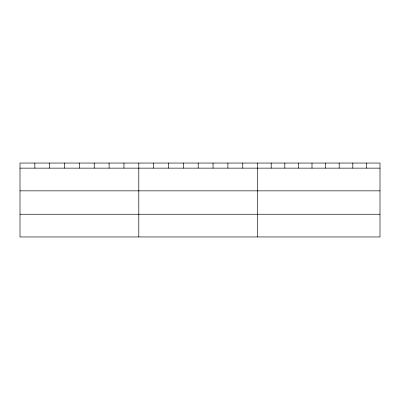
<?xml version="1.0" encoding="UTF-8"?>
<svg xmlns="http://www.w3.org/2000/svg" width="400" height="400" viewBox="0 0 400 400"><rect width="100%" height="100%" fill="white"/><g stroke="black" fill="none" stroke-linecap="round" stroke-linejoin="round"><path stroke-width="0.6" d="M380 168.14L380 236.955L20 236.955L20 163.045L380 163.045L380 168.14L20 168.14M20 190.85L380 190.85M20 214.245L380 214.245M366.4 163.045L366.4 168.14M352.8 163.045L352.8 168.14M339.2 163.045L339.2 168.14M325.6 163.045L325.6 168.14M312 163.045L312 168.14M298.4 163.045L298.4 168.14M284.8 163.045L284.8 168.14M271.2 163.045L271.2 168.14M257.6 163.045L257.6 236.955M242.75 163.045L242.75 168.14M227.9 163.045L227.9 168.14M213.05 163.045L213.05 168.14M198.2 163.045L198.2 168.14M183.35 163.045L183.35 168.14M168.5 163.045L168.5 168.14M153.65 163.045L153.65 168.14M138.8 163.045L138.8 236.955M123.95 163.045L123.95 168.14M109.1 163.045L109.1 168.14M94.25 163.045L94.25 168.14M79.4 163.045L79.4 168.14M64.55 163.045L64.55 168.14M49.7 163.045L49.7 168.14M34.85 163.045L34.85 168.14"/></g></svg>
